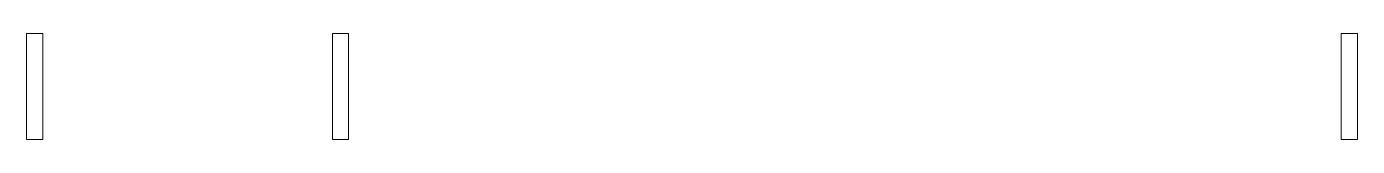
# Paper-space layout '_Top' of a CAD drawing. Header units: millimetres. Extents: x -198 to 620, y -33 to 33.
import ezdxf

# ---------------------------------------------------------------- set-up
doc = ezdxf.new("R2010")
doc.units = ezdxf.units.MM

psp = doc.layouts.new('_Top')

# ---------------------------------------------------------------- linework, layer by layer
at = {"color": 7, "linetype": 'Continuous', "lineweight": 15}
for p, q in [((-197.8, -32.5), (-197.8, 32.5)), ((-197.8, 32.5), (-187.8, 32.5)), ((-187.8, -32.5), (-187.8, 32.5)), ((-10, 32.5), (-10, -32.5)), ((-10, 32.5), (0, 32.5)), ((0, 32.5), (0, -32.5)), ((619.6, 32.5), (609.6, 32.5)), ((609.6, 32.5), (609.6, -32.5)), ((619.6, 32.5), (619.6, -32.5)), ((-197.8, -32.5), (-187.8, -32.5)), ((-10, -32.5), (0, -32.5)), ((619.6, -32.5), (609.6, -32.5))]:
    psp.add_line(p, q, dxfattribs=at)

doc.saveas('drawing.dxf')
